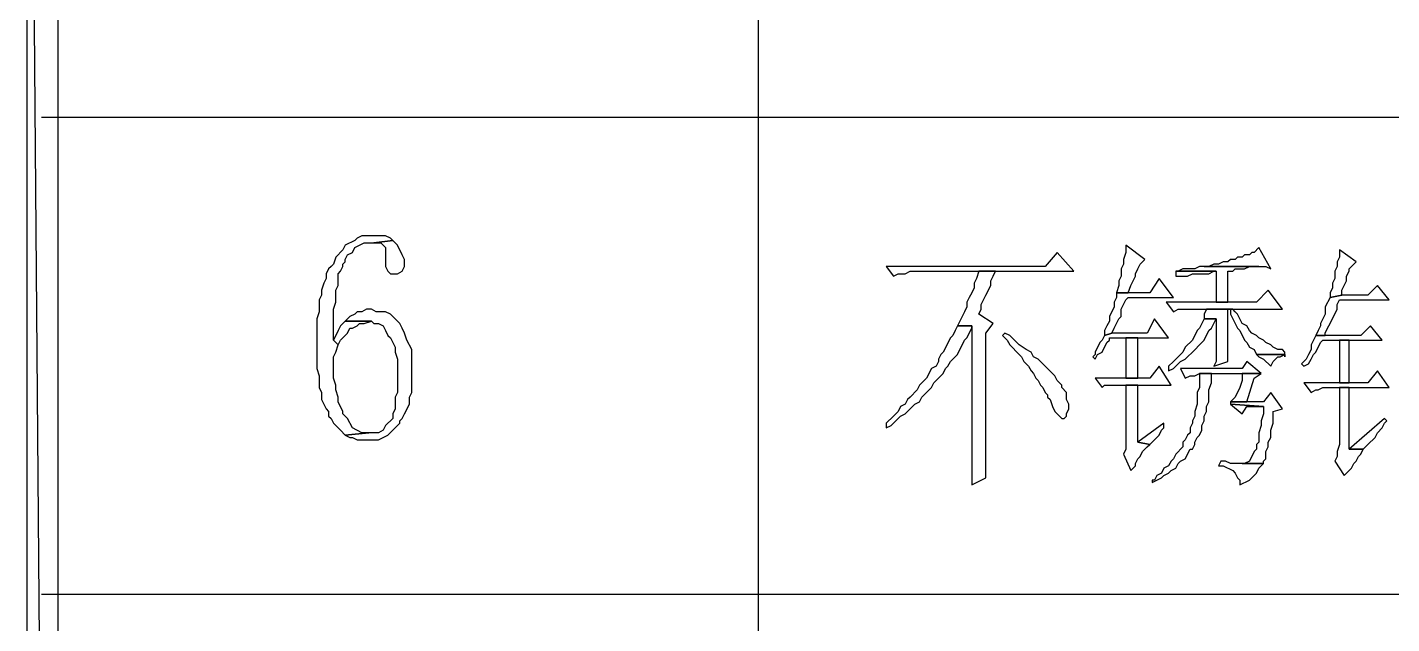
# Model space of a CAD drawing. Extents: x -15.4 to 0.8, y 0.3 to 11.8.
# Drawn here: x -3.2738 to -2.7946, y 2.1615 to 2.3709 of the extents above; entities that cross this region are included whole.
import ezdxf

# ---------------------------------------------------------------- set-up
doc = ezdxf.new("R2010")
doc.units = 0
doc.header["$MEASUREMENT"] = 0
doc.linetypes.add('AUSGEZOGEN', pattern=[0])
doc.layers.get('0').update_dxf_attribs({"linetype": 'AUSGEZOGEN'})

msp = doc.modelspace()

# ---------------------------------------------------------------- linework, layer by layer
for points in [[(-3.26295, 2.6744), (-3.27378, 2.6744), (-3.27378, 2.6744), (-3.26295, 1.3344), (-3.26295, 2.6744)], [(-3.27378, 2.6744), (-3.26295, 1.3344), (-3.26295, 1.3344), (-3.27378, 1.3344), (-3.27378, 2.6744)], [(-3.01711, 2.6744), (-3.01711, 1.33606)], [(-3.26878, 2.3394), (0.08122, 2.3394)], [(-3.15128, 2.29773), (-3.15628, 2.29773), (-3.15628, 2.29773), (-3.15795, 2.2969), (-3.15795, 2.2969), (-3.15878, 2.29606), (-3.15878, 2.29606), (-3.16211, 2.2944), (-3.16211, 2.2944), (-3.16295, 2.29273), (-3.16295, 2.29273), (-3.16545, 2.29023), (-3.16545, 2.29023), (-3.16628, 2.28773), (-3.16628, 2.28773), (-3.16711, 2.2869), (-3.16711, 2.2869), (-3.16795, 2.28606), (-3.16795, 2.28606), (-3.16878, 2.2844), (-3.16878, 2.2844), (-3.16878, 2.28273), (-3.16878, 2.28273), (-3.16961, 2.28106), (-3.16961, 2.28106), (-3.17045, 2.27856), (-3.17045, 2.27856), (-3.17045, 2.2769), (-3.17045, 2.2769), (-3.17128, 2.27523), (-3.17128, 2.27523), (-3.17128, 2.27106), (-3.17128, 2.27106), (-3.17211, 2.26856), (-3.17211, 2.26856), (-3.17211, 2.25106), (-3.17211, 2.25106), (-3.17128, 2.24856), (-3.17128, 2.24856), (-3.17128, 2.2444), (-3.17128, 2.2444), (-3.17045, 2.24273), (-3.17045, 2.24273), (-3.17045, 2.24023), (-3.17045, 2.24023), (-3.16878, 2.2369), (-3.16878, 2.2369), (-3.16795, 2.23606), (-3.16795, 2.23606), (-3.16795, 2.2344), (-3.16795, 2.2344), (-3.16711, 2.23356), (-3.16711, 2.23356), (-3.16628, 2.2319), (-3.16628, 2.2319), (-3.16378, 2.2294), (-3.16378, 2.2294), (-3.16211, 2.22773), (-3.16211, 2.22773), (-3.15378, 2.22856), (-3.15378, 2.22856), (-3.15628, 2.22856), (-3.15628, 2.22856), (-3.15961, 2.23023), (-3.15961, 2.23023), (-3.16128, 2.23356), (-3.16128, 2.23356), (-3.16295, 2.23523), (-3.16295, 2.23523), (-3.16295, 2.23606), (-3.16295, 2.23606), (-3.16461, 2.2394), (-3.16461, 2.2394), (-3.16461, 2.24106), (-3.16461, 2.24106), (-3.16545, 2.24356), (-3.16545, 2.24356), (-3.16545, 2.24523), (-3.16545, 2.24523), (-3.16628, 2.24773), (-3.16628, 2.24773), (-3.16628, 2.25523), (-3.16628, 2.25523), (-3.16545, 2.2569), (-3.16545, 2.2569), (-3.16461, 2.2594), (-3.16461, 2.2594), (-3.16628, 2.26106), (-3.16628, 2.26106), (-3.16628, 2.2719), (-3.16628, 2.2719), (-3.16545, 2.2744), (-3.16545, 2.2744), (-3.16545, 2.27856), (-3.16545, 2.27856), (-3.16461, 2.28023), (-3.16461, 2.28023), (-3.16461, 2.2844), (-3.16461, 2.2844), (-3.16378, 2.28523), (-3.16378, 2.28523), (-3.16295, 2.2869), (-3.16295, 2.2869), (-3.16295, 2.28773), (-3.16295, 2.28773), (-3.16211, 2.28856), (-3.16211, 2.28856), (-3.16211, 2.2894), (-3.16211, 2.2894), (-3.16128, 2.29106), (-3.16128, 2.29106), (-3.15961, 2.2919), (-3.15961, 2.2919), (-3.15878, 2.29356), (-3.15878, 2.29356), (-3.15545, 2.29523), (-3.15545, 2.29523), (-3.15211, 2.29523), (-3.15211, 2.29523), (-3.14545, 2.29606), (-3.14545, 2.29606), (-3.14628, 2.2969), (-3.14628, 2.2969), (-3.14795, 2.29773), (-3.14795, 2.29773), (-3.14961, 2.29773), (-3.15128, 2.29773)], [(-3.14545, 2.29606), (-3.15211, 2.29523), (-3.15211, 2.29523), (-3.14961, 2.29523), (-3.14961, 2.29523), (-3.14795, 2.29356), (-3.14795, 2.29356), (-3.14795, 2.2869), (-3.14795, 2.2869), (-3.14711, 2.28523), (-3.14711, 2.28523), (-3.14628, 2.2844), (-3.14628, 2.2844), (-3.14378, 2.2844), (-3.14378, 2.2844), (-3.14211, 2.28523), (-3.14211, 2.28523), (-3.14128, 2.2869), (-3.14128, 2.2869), (-3.14128, 2.2894), (-3.14128, 2.2894), (-3.14211, 2.29106), (-3.14211, 2.29106), (-3.14378, 2.2944), (-3.14545, 2.29606)], [(-2.91211, 2.2919), (-2.91628, 2.2869), (-2.91628, 2.2869), (-2.97211, 2.2869), (-2.97211, 2.2869), (-2.96961, 2.28356), (-2.96961, 2.28356), (-2.96795, 2.2844), (-2.96795, 2.2844), (-2.96545, 2.2844), (-2.96545, 2.2844), (-2.96378, 2.28523), (-2.96378, 2.28523), (-2.90628, 2.28523), (-2.91211, 2.2919)], [(-2.88795, 2.2944), (-2.88795, 2.2919), (-2.88795, 2.2919), (-2.88878, 2.2894), (-2.88878, 2.2894), (-2.88878, 2.28773), (-2.88878, 2.28773), (-2.88961, 2.28606), (-2.88961, 2.28606), (-2.88961, 2.28356), (-2.88961, 2.28356), (-2.89045, 2.2819), (-2.89045, 2.2819), (-2.89045, 2.28023), (-2.89045, 2.28023), (-2.89128, 2.27773), (-2.89128, 2.27773), (-2.88711, 2.27773), (-2.88711, 2.27773), (-2.88628, 2.28023), (-2.88628, 2.28023), (-2.88461, 2.28356), (-2.88461, 2.28356), (-2.88461, 2.2844), (-2.88461, 2.2844), (-2.88378, 2.28606), (-2.88378, 2.28606), (-2.88295, 2.28773), (-2.88295, 2.28773), (-2.88211, 2.28856), (-2.88211, 2.28856), (-2.88128, 2.2894), (-2.88795, 2.2944)], [(-2.84128, 2.29356), (-2.84295, 2.2919), (-2.84295, 2.2919), (-2.84378, 2.2919), (-2.84378, 2.2919), (-2.84461, 2.29106), (-2.84461, 2.29106), (-2.84628, 2.29106), (-2.84628, 2.29106), (-2.84711, 2.29023), (-2.84711, 2.29023), (-2.84878, 2.29023), (-2.84878, 2.29023), (-2.84961, 2.2894), (-2.84961, 2.2894), (-2.85128, 2.2894), (-2.85128, 2.2894), (-2.85211, 2.28856), (-2.85211, 2.28856), (-2.85378, 2.28856), (-2.85378, 2.28856), (-2.85545, 2.28773), (-2.85545, 2.28773), (-2.85711, 2.28773), (-2.85711, 2.28773), (-2.85878, 2.2869), (-2.85878, 2.2869), (-2.86045, 2.2869), (-2.86045, 2.2869), (-2.83878, 2.2869), (-2.83878, 2.2869), (-2.83711, 2.28606), (-2.84128, 2.29356)], [(-2.81295, 2.29273), (-2.81295, 2.29023), (-2.81295, 2.29023), (-2.81378, 2.28856), (-2.81378, 2.28856), (-2.81378, 2.2869), (-2.81378, 2.2869), (-2.81461, 2.28523), (-2.81461, 2.28523), (-2.81461, 2.28273), (-2.81461, 2.28273), (-2.81545, 2.28106), (-2.81545, 2.28106), (-2.81545, 2.2794), (-2.81545, 2.2794), (-2.81628, 2.27773), (-2.81628, 2.27773), (-2.81628, 2.27606), (-2.81628, 2.27606), (-2.81211, 2.2769), (-2.81211, 2.2769), (-2.81211, 2.27856), (-2.81211, 2.27856), (-2.81045, 2.2819), (-2.81045, 2.2819), (-2.81045, 2.28356), (-2.81045, 2.28356), (-2.80961, 2.28523), (-2.80961, 2.28523), (-2.80961, 2.28606), (-2.80961, 2.28606), (-2.80711, 2.28856), (-2.81295, 2.29273)], [(-2.86045, 2.2869), (-2.86211, 2.2869), (-2.86211, 2.2869), (-2.86378, 2.28606), (-2.86378, 2.28606), (-2.86795, 2.28606), (-2.86795, 2.28606), (-2.86961, 2.28523), (-2.86961, 2.28523), (-2.87045, 2.28523), (-2.87045, 2.28523), (-2.85628, 2.28523), (-2.85628, 2.28523), (-2.85628, 2.2744), (-2.85628, 2.2744), (-2.85211, 2.2744), (-2.85211, 2.2744), (-2.85211, 2.28523), (-2.85211, 2.28523), (-2.85045, 2.28523), (-2.85045, 2.28523), (-2.84961, 2.28606), (-2.84961, 2.28606), (-2.84628, 2.28606), (-2.84628, 2.28606), (-2.84461, 2.2869), (-2.84461, 2.2869), (-2.84128, 2.2869), (-2.86045, 2.2869)], [(-2.93378, 2.28523), (-2.93961, 2.28523), (-2.93961, 2.28523), (-2.94045, 2.28273), (-2.94045, 2.28273), (-2.94128, 2.28106), (-2.94128, 2.28106), (-2.94128, 2.2794), (-2.94128, 2.2794), (-2.94211, 2.27773), (-2.94211, 2.27773), (-2.94295, 2.27606), (-2.94295, 2.27606), (-2.94378, 2.2744), (-2.94378, 2.2744), (-2.94378, 2.27273), (-2.94378, 2.27273), (-2.94461, 2.27106), (-2.94461, 2.27106), (-2.94711, 2.26606), (-2.94711, 2.26606), (-2.94211, 2.26606), (-2.94211, 2.26606), (-2.94211, 2.21023), (-2.94211, 2.21023), (-2.93711, 2.21273), (-2.93711, 2.21273), (-2.93711, 2.26356), (-2.93711, 2.26356), (-2.93461, 2.2669), (-2.93461, 2.2669), (-2.93961, 2.27023), (-2.93961, 2.27023), (-2.93878, 2.2719), (-2.93878, 2.2719), (-2.93878, 2.27356), (-2.93878, 2.27356), (-2.93795, 2.27523), (-2.93795, 2.27523), (-2.93711, 2.2769), (-2.93711, 2.2769), (-2.93545, 2.28023), (-2.93545, 2.28023), (-2.93545, 2.2819), (-2.93545, 2.2819), (-2.93461, 2.28356), (-2.93378, 2.28523)], [(-2.87628, 2.28273), (-2.87961, 2.27773), (-2.87961, 2.27773), (-2.89128, 2.27773), (-2.89128, 2.27773), (-2.89128, 2.27606), (-2.89128, 2.27606), (-2.89211, 2.2744), (-2.89211, 2.2744), (-2.89211, 2.27273), (-2.89211, 2.27273), (-2.89378, 2.2694), (-2.89378, 2.2694), (-2.89378, 2.26773), (-2.89378, 2.26773), (-2.89461, 2.26606), (-2.89461, 2.26606), (-2.89545, 2.2644), (-2.89545, 2.2644), (-2.89545, 2.26273), (-2.89545, 2.26273), (-2.89295, 2.26356), (-2.89295, 2.26356), (-2.89211, 2.26523), (-2.89211, 2.26523), (-2.89128, 2.2669), (-2.89128, 2.2669), (-2.89045, 2.26856), (-2.89045, 2.26856), (-2.88961, 2.2694), (-2.88961, 2.2694), (-2.88961, 2.2719), (-2.88961, 2.2719), (-2.88795, 2.27523), (-2.88795, 2.27523), (-2.88711, 2.27606), (-2.88711, 2.27606), (-2.87128, 2.27606), (-2.87628, 2.28273)], [(-2.87045, 2.28523), (-2.87045, 2.28356), (-2.87045, 2.28356), (-2.86628, 2.28356), (-2.86628, 2.28356), (-2.86461, 2.2844), (-2.86461, 2.2844), (-2.85878, 2.2844), (-2.85878, 2.2844), (-2.85711, 2.28523), (-2.85711, 2.28523), (-2.85628, 2.28523), (-2.87045, 2.28523)], [(-2.83795, 2.27856), (-2.84211, 2.2744), (-2.84211, 2.2744), (-2.87378, 2.2744), (-2.87378, 2.2744), (-2.87128, 2.27106), (-2.87128, 2.27106), (-2.86961, 2.2719), (-2.86961, 2.2719), (-2.83295, 2.2719), (-2.83795, 2.27856)], [(-2.79961, 2.28023), (-2.80295, 2.2769), (-2.80295, 2.2769), (-2.81211, 2.2769), (-2.81211, 2.2769), (-2.81628, 2.27606), (-2.81628, 2.27606), (-2.81795, 2.27273), (-2.81795, 2.27273), (-2.81795, 2.27023), (-2.81795, 2.27023), (-2.81878, 2.26856), (-2.81878, 2.26856), (-2.81961, 2.2669), (-2.81961, 2.2669), (-2.81961, 2.26606), (-2.81961, 2.26606), (-2.82045, 2.2644), (-2.82045, 2.2644), (-2.82128, 2.26273), (-2.82128, 2.26273), (-2.81795, 2.26273), (-2.81795, 2.26273), (-2.81795, 2.26356), (-2.81795, 2.26356), (-2.81711, 2.26523), (-2.81711, 2.26523), (-2.81628, 2.2669), (-2.81628, 2.2669), (-2.81378, 2.2719), (-2.81378, 2.2719), (-2.81378, 2.27356), (-2.81378, 2.27356), (-2.81295, 2.27523), (-2.81295, 2.27523), (-2.79545, 2.27523), (-2.79961, 2.28023)], [(-3.15295, 2.2719), (-3.15461, 2.2719), (-3.15461, 2.2719), (-3.15628, 2.27106), (-3.15628, 2.27106), (-3.15795, 2.27106), (-3.15795, 2.27106), (-3.15878, 2.27023), (-3.15878, 2.27023), (-3.16045, 2.2694), (-3.16045, 2.2694), (-3.16211, 2.26773), (-3.16211, 2.26773), (-3.15295, 2.26773), (-3.15295, 2.26773), (-3.15211, 2.2669), (-3.15211, 2.2669), (-3.15045, 2.2669), (-3.15045, 2.2669), (-3.14878, 2.26606), (-3.14878, 2.26606), (-3.14795, 2.2644), (-3.14795, 2.2644), (-3.14711, 2.26273), (-3.14711, 2.26273), (-3.14628, 2.2619), (-3.14628, 2.2619), (-3.14461, 2.25856), (-3.14461, 2.25856), (-3.14461, 2.2569), (-3.14461, 2.2569), (-3.14378, 2.2544), (-3.14378, 2.2544), (-3.14378, 2.24273), (-3.14378, 2.24273), (-3.14461, 2.24106), (-3.14461, 2.24106), (-3.14461, 2.2369), (-3.14461, 2.2369), (-3.14545, 2.23523), (-3.14545, 2.23523), (-3.14545, 2.23356), (-3.14545, 2.23356), (-3.14795, 2.23106), (-3.14795, 2.23106), (-3.14878, 2.2294), (-3.14878, 2.2294), (-3.15045, 2.22856), (-3.15045, 2.22856), (-3.15378, 2.22856), (-3.15378, 2.22856), (-3.16211, 2.22773), (-3.16211, 2.22773), (-3.16045, 2.2269), (-3.16045, 2.2269), (-3.15961, 2.2269), (-3.15961, 2.2269), (-3.15795, 2.22606), (-3.15795, 2.22606), (-3.15045, 2.22606), (-3.15045, 2.22606), (-3.14711, 2.22773), (-3.14711, 2.22773), (-3.14295, 2.2319), (-3.14295, 2.2319), (-3.14295, 2.23273), (-3.14295, 2.23273), (-3.14211, 2.23356), (-3.14211, 2.23356), (-3.14128, 2.23523), (-3.14128, 2.23523), (-3.13961, 2.23856), (-3.13961, 2.23856), (-3.13961, 2.24106), (-3.13961, 2.24106), (-3.13878, 2.24273), (-3.13878, 2.24273), (-3.13878, 2.25773), (-3.13878, 2.25773), (-3.14045, 2.26106), (-3.14045, 2.26106), (-3.14128, 2.26356), (-3.14128, 2.26356), (-3.14211, 2.26523), (-3.14211, 2.26523), (-3.14295, 2.2669), (-3.14295, 2.2669), (-3.14628, 2.27023), (-3.14628, 2.27023), (-3.14795, 2.27106), (-3.14795, 2.27106), (-3.15128, 2.27106), (-3.15295, 2.2719)], [(-2.85961, 2.2719), (-2.86045, 2.27023), (-2.86045, 2.27023), (-2.86045, 2.26856), (-2.86045, 2.26856), (-2.85628, 2.26856), (-2.85628, 2.26856), (-2.85628, 2.25356), (-2.85628, 2.25356), (-2.85711, 2.2519), (-2.85711, 2.2519), (-2.85211, 2.25356), (-2.85211, 2.25356), (-2.85211, 2.2719), (-2.85211, 2.2719), (-2.85128, 2.2719), (-2.85961, 2.2719)], [(-2.85045, 2.2719), (-2.85961, 2.2719), (-2.85961, 2.2719), (-2.85128, 2.2719), (-2.85128, 2.2719), (-2.85128, 2.27023), (-2.85128, 2.27023), (-2.85045, 2.26856), (-2.85045, 2.26856), (-2.84961, 2.2669), (-2.84961, 2.2669), (-2.84878, 2.26523), (-2.84878, 2.26523), (-2.84795, 2.2644), (-2.84795, 2.2644), (-2.84628, 2.26106), (-2.84628, 2.26106), (-2.84545, 2.26023), (-2.84545, 2.26023), (-2.84461, 2.25856), (-2.84461, 2.25856), (-2.84295, 2.25773), (-2.84295, 2.25773), (-2.84211, 2.25606), (-2.84211, 2.25606), (-2.83211, 2.25606), (-2.83211, 2.25606), (-2.83211, 2.25523), (-2.83211, 2.25523), (-2.83211, 2.2569), (-2.83211, 2.2569), (-2.83295, 2.25773), (-2.83295, 2.25773), (-2.83461, 2.25773), (-2.83461, 2.25773), (-2.83628, 2.25856), (-2.83628, 2.25856), (-2.83711, 2.2594), (-2.83711, 2.2594), (-2.83878, 2.26023), (-2.83878, 2.26023), (-2.83961, 2.26106), (-2.83961, 2.26106), (-2.84128, 2.2619), (-2.84128, 2.2619), (-2.84211, 2.26273), (-2.84211, 2.26273), (-2.84378, 2.26356), (-2.84378, 2.26356), (-2.84461, 2.2644), (-2.84461, 2.2644), (-2.84545, 2.26606), (-2.84545, 2.26606), (-2.84711, 2.2669), (-2.84711, 2.2669), (-2.84878, 2.27023), (-2.84878, 2.27023), (-2.84961, 2.27106), (-2.85045, 2.2719)], [(-3.16211, 2.26773), (-3.16378, 2.26606), (-3.16378, 2.26606), (-3.16461, 2.2644), (-3.16461, 2.2644), (-3.16628, 2.26106), (-3.16628, 2.26106), (-3.16461, 2.2594), (-3.16461, 2.2594), (-3.16378, 2.26106), (-3.16378, 2.26106), (-3.16211, 2.26273), (-3.16211, 2.26273), (-3.16128, 2.26356), (-3.16128, 2.26356), (-3.16045, 2.26523), (-3.16045, 2.26523), (-3.15961, 2.26523), (-3.15961, 2.26523), (-3.15795, 2.26606), (-3.15795, 2.26606), (-3.15711, 2.2669), (-3.15711, 2.2669), (-3.15545, 2.2669), (-3.15545, 2.2669), (-3.15295, 2.26773), (-3.16211, 2.26773)], [(-2.87795, 2.26856), (-2.88045, 2.26356), (-2.88045, 2.26356), (-2.89295, 2.26356), (-2.89295, 2.26356), (-2.89545, 2.26273), (-2.89545, 2.26273), (-2.89628, 2.26106), (-2.89628, 2.26106), (-2.89711, 2.26023), (-2.89711, 2.26023), (-2.89878, 2.2569), (-2.89878, 2.2569), (-2.89878, 2.25606), (-2.89878, 2.25606), (-2.89961, 2.25523), (-2.89961, 2.25523), (-2.89878, 2.2544), (-2.89878, 2.2544), (-2.89795, 2.25606), (-2.89795, 2.25606), (-2.89628, 2.2569), (-2.89628, 2.2569), (-2.89461, 2.26023), (-2.89461, 2.26023), (-2.89378, 2.26106), (-2.89378, 2.26106), (-2.89378, 2.2619), (-2.89378, 2.2619), (-2.87295, 2.2619), (-2.87795, 2.26856)], [(-2.86045, 2.26856), (-2.86128, 2.2669), (-2.86128, 2.2669), (-2.86211, 2.26523), (-2.86211, 2.26523), (-2.86295, 2.2644), (-2.86295, 2.2644), (-2.86461, 2.26106), (-2.86461, 2.26106), (-2.86711, 2.25856), (-2.86711, 2.25856), (-2.86795, 2.2569), (-2.86795, 2.2569), (-2.86878, 2.25606), (-2.86878, 2.25606), (-2.87045, 2.2544), (-2.87045, 2.2544), (-2.87128, 2.25356), (-2.87128, 2.25356), (-2.87295, 2.2519), (-2.87295, 2.2519), (-2.87295, 2.25023), (-2.87295, 2.25023), (-2.87128, 2.25106), (-2.87128, 2.25106), (-2.86961, 2.25273), (-2.86961, 2.25273), (-2.86878, 2.25356), (-2.86878, 2.25356), (-2.86711, 2.2544), (-2.86711, 2.2544), (-2.86628, 2.25523), (-2.86628, 2.25523), (-2.86461, 2.2569), (-2.86461, 2.2569), (-2.86128, 2.26023), (-2.86128, 2.26023), (-2.86045, 2.26106), (-2.86045, 2.26106), (-2.85878, 2.2644), (-2.85878, 2.2644), (-2.85795, 2.26523), (-2.85795, 2.26523), (-2.85711, 2.2669), (-2.85711, 2.2669), (-2.85628, 2.26856), (-2.86045, 2.26856)], [(-2.94711, 2.26606), (-2.94795, 2.2644), (-2.94795, 2.2644), (-2.94878, 2.26273), (-2.94878, 2.26273), (-2.94961, 2.2619), (-2.94961, 2.2619), (-2.95211, 2.2569), (-2.95211, 2.2569), (-2.95295, 2.25606), (-2.95295, 2.25606), (-2.95378, 2.2544), (-2.95378, 2.2544), (-2.95378, 2.25356), (-2.95378, 2.25356), (-2.95461, 2.2519), (-2.95461, 2.2519), (-2.95628, 2.25106), (-2.95628, 2.25106), (-2.95795, 2.24773), (-2.95795, 2.24773), (-2.96045, 2.24523), (-2.96045, 2.24523), (-2.96128, 2.24356), (-2.96128, 2.24356), (-2.96378, 2.24106), (-2.96378, 2.24106), (-2.96461, 2.24023), (-2.96461, 2.24023), (-2.96545, 2.23856), (-2.96545, 2.23856), (-2.96711, 2.23773), (-2.96711, 2.23773), (-2.96795, 2.23606), (-2.96795, 2.23606), (-2.96878, 2.23523), (-2.96878, 2.23523), (-2.96961, 2.2344), (-2.96961, 2.2344), (-2.97211, 2.2319), (-2.97211, 2.2319), (-2.97211, 2.23023), (-2.97211, 2.23023), (-2.97045, 2.23106), (-2.97045, 2.23106), (-2.96711, 2.2344), (-2.96711, 2.2344), (-2.96545, 2.23523), (-2.96545, 2.23523), (-2.96461, 2.23606), (-2.96461, 2.23606), (-2.96295, 2.23773), (-2.96295, 2.23773), (-2.96211, 2.23856), (-2.96211, 2.23856), (-2.96045, 2.2394), (-2.96045, 2.2394), (-2.95961, 2.24106), (-2.95961, 2.24106), (-2.95628, 2.2444), (-2.95628, 2.2444), (-2.95545, 2.24606), (-2.95545, 2.24606), (-2.95461, 2.2469), (-2.95461, 2.2469), (-2.95295, 2.24856), (-2.95295, 2.24856), (-2.95211, 2.2494), (-2.95211, 2.2494), (-2.95128, 2.25106), (-2.95128, 2.25106), (-2.95045, 2.2519), (-2.95045, 2.2519), (-2.94961, 2.25356), (-2.94961, 2.25356), (-2.94795, 2.25523), (-2.94795, 2.25523), (-2.94711, 2.25606), (-2.94711, 2.25606), (-2.94461, 2.26106), (-2.94461, 2.26106), (-2.94378, 2.2619), (-2.94378, 2.2619), (-2.94211, 2.26523), (-2.94211, 2.26523), (-2.94211, 2.26606), (-2.94711, 2.26606)], [(-2.93045, 2.26356), (-2.93128, 2.26273), (-2.93128, 2.26273), (-2.92961, 2.26106), (-2.92961, 2.26106), (-2.92878, 2.2594), (-2.92878, 2.2594), (-2.92545, 2.25606), (-2.92545, 2.25606), (-2.92461, 2.25523), (-2.92461, 2.25523), (-2.92378, 2.25356), (-2.92378, 2.25356), (-2.92211, 2.2519), (-2.92211, 2.2519), (-2.92128, 2.25023), (-2.92128, 2.25023), (-2.92045, 2.2494), (-2.92045, 2.2494), (-2.91961, 2.24773), (-2.91961, 2.24773), (-2.91878, 2.2469), (-2.91878, 2.2469), (-2.91795, 2.24523), (-2.91795, 2.24523), (-2.91711, 2.2444), (-2.91711, 2.2444), (-2.91628, 2.24273), (-2.91628, 2.24273), (-2.91545, 2.2419), (-2.91545, 2.2419), (-2.91545, 2.24106), (-2.91545, 2.24106), (-2.91461, 2.24023), (-2.91461, 2.24023), (-2.91378, 2.23773), (-2.91378, 2.23773), (-2.91295, 2.23606), (-2.91295, 2.23606), (-2.91211, 2.23523), (-2.91211, 2.23523), (-2.91128, 2.2344), (-2.91128, 2.2344), (-2.91045, 2.23356), (-2.91045, 2.23356), (-2.90961, 2.23356), (-2.90961, 2.23356), (-2.90878, 2.2344), (-2.90878, 2.2344), (-2.90878, 2.23523), (-2.90878, 2.23523), (-2.90795, 2.2369), (-2.90795, 2.2369), (-2.90795, 2.23856), (-2.90795, 2.23856), (-2.90878, 2.24023), (-2.90878, 2.24023), (-2.90878, 2.24273), (-2.90878, 2.24273), (-2.91045, 2.2444), (-2.91045, 2.2444), (-2.91045, 2.24523), (-2.91045, 2.24523), (-2.91211, 2.2469), (-2.91211, 2.2469), (-2.91295, 2.24856), (-2.91295, 2.24856), (-2.91878, 2.2544), (-2.91878, 2.2544), (-2.92045, 2.25523), (-2.92045, 2.25523), (-2.92128, 2.2569), (-2.92128, 2.2569), (-2.92295, 2.25773), (-2.92295, 2.25773), (-2.92545, 2.2594), (-2.92545, 2.2594), (-2.92878, 2.26273), (-2.93045, 2.26356)], [(-2.88378, 2.24773), (-2.88378, 2.2619), (-2.88378, 2.2619), (-2.88795, 2.2619), (-2.88795, 2.2619), (-2.88795, 2.24773), (-2.88795, 2.24773), (-2.88378, 2.24773), (-2.88378, 2.24773)], [(-2.80211, 2.26606), (-2.80545, 2.26273), (-2.80545, 2.26273), (-2.82128, 2.26273), (-2.82128, 2.26273), (-2.82295, 2.2594), (-2.82295, 2.2594), (-2.82295, 2.25773), (-2.82295, 2.25773), (-2.82378, 2.25606), (-2.82378, 2.25606), (-2.82461, 2.2544), (-2.82461, 2.2544), (-2.82628, 2.25273), (-2.82628, 2.25273), (-2.82545, 2.2519), (-2.82545, 2.2519), (-2.82378, 2.25273), (-2.82378, 2.25273), (-2.82295, 2.2544), (-2.82295, 2.2544), (-2.82211, 2.25606), (-2.82211, 2.25606), (-2.82128, 2.2569), (-2.82128, 2.2569), (-2.81961, 2.26023), (-2.81961, 2.26023), (-2.81878, 2.26106), (-2.81878, 2.26106), (-2.79795, 2.26106), (-2.80211, 2.26606)], [(-2.80961, 2.24606), (-2.80961, 2.26106), (-2.80961, 2.26106), (-2.81295, 2.26106), (-2.81295, 2.26106), (-2.81295, 2.24606), (-2.81295, 2.24606), (-2.80961, 2.24606), (-2.80961, 2.24606)], [(-2.84545, 2.25356), (-2.84711, 2.25106), (-2.84711, 2.25106), (-2.86878, 2.25106), (-2.86878, 2.25106), (-2.86711, 2.24773), (-2.86711, 2.24773), (-2.86545, 2.24856), (-2.86545, 2.24856), (-2.86378, 2.24856), (-2.86378, 2.24856), (-2.86211, 2.2494), (-2.86211, 2.2494), (-2.84045, 2.2494), (-2.84545, 2.25356)], [(-2.84211, 2.25606), (-2.84128, 2.25523), (-2.84128, 2.25523), (-2.83961, 2.2544), (-2.83961, 2.2544), (-2.83711, 2.2519), (-2.83711, 2.2519), (-2.83628, 2.25356), (-2.83628, 2.25356), (-2.83461, 2.25523), (-2.83461, 2.25523), (-2.83378, 2.25523), (-2.83378, 2.25523), (-2.83211, 2.25606), (-2.84211, 2.25606)], [(-2.87628, 2.2519), (-2.87961, 2.24773), (-2.87961, 2.24773), (-2.89878, 2.24773), (-2.89878, 2.24773), (-2.89628, 2.2444), (-2.89628, 2.2444), (-2.89545, 2.24523), (-2.89545, 2.24523), (-2.87211, 2.24523), (-2.87628, 2.2519)], [(-2.85795, 2.2494), (-2.86211, 2.2494), (-2.86211, 2.2494), (-2.86211, 2.2444), (-2.86211, 2.2444), (-2.86295, 2.24273), (-2.86295, 2.24273), (-2.86295, 2.23856), (-2.86295, 2.23856), (-2.86378, 2.23606), (-2.86378, 2.23606), (-2.86378, 2.2344), (-2.86378, 2.2344), (-2.86461, 2.23273), (-2.86461, 2.23273), (-2.86461, 2.2319), (-2.86461, 2.2319), (-2.86545, 2.23023), (-2.86545, 2.23023), (-2.86545, 2.22856), (-2.86545, 2.22856), (-2.86628, 2.22773), (-2.86628, 2.22773), (-2.86711, 2.22606), (-2.86711, 2.22606), (-2.86795, 2.22523), (-2.86795, 2.22523), (-2.86795, 2.22356), (-2.86795, 2.22356), (-2.87045, 2.22106), (-2.87045, 2.22106), (-2.87128, 2.2194), (-2.87128, 2.2194), (-2.87211, 2.21856), (-2.87211, 2.21856), (-2.87295, 2.2169), (-2.87295, 2.2169), (-2.87461, 2.21606), (-2.87461, 2.21606), (-2.87545, 2.2144), (-2.87545, 2.2144), (-2.87711, 2.21356), (-2.87711, 2.21356), (-2.87795, 2.2119), (-2.87795, 2.2119), (-2.87878, 2.2119), (-2.87878, 2.2119), (-2.87878, 2.21106), (-2.87878, 2.21106), (-2.87545, 2.21273), (-2.87545, 2.21273), (-2.87461, 2.21356), (-2.87461, 2.21356), (-2.87295, 2.2144), (-2.87295, 2.2144), (-2.87211, 2.21523), (-2.87211, 2.21523), (-2.87045, 2.21606), (-2.87045, 2.21606), (-2.86961, 2.21773), (-2.86961, 2.21773), (-2.86878, 2.21856), (-2.86878, 2.21856), (-2.86711, 2.2194), (-2.86711, 2.2194), (-2.86545, 2.22273), (-2.86545, 2.22273), (-2.86461, 2.22273), (-2.86461, 2.22273), (-2.86378, 2.2244), (-2.86378, 2.2244), (-2.86378, 2.22523), (-2.86378, 2.22523), (-2.86295, 2.2269), (-2.86295, 2.2269), (-2.86211, 2.22773), (-2.86211, 2.22773), (-2.86128, 2.2294), (-2.86128, 2.2294), (-2.86128, 2.23106), (-2.86128, 2.23106), (-2.86045, 2.23273), (-2.86045, 2.23273), (-2.86045, 2.2344), (-2.86045, 2.2344), (-2.85961, 2.23606), (-2.85961, 2.23606), (-2.85961, 2.23773), (-2.85961, 2.23773), (-2.85878, 2.2394), (-2.85878, 2.2394), (-2.85878, 2.24356), (-2.85878, 2.24356), (-2.85795, 2.24606), (-2.85795, 2.24606), (-2.85795, 2.24856), (-2.85795, 2.2494)], [(-2.84045, 2.2494), (-2.84711, 2.2494), (-2.84711, 2.2494), (-2.84711, 2.2469), (-2.84711, 2.2469), (-2.84795, 2.2444), (-2.84795, 2.2444), (-2.84961, 2.24106), (-2.84961, 2.24106), (-2.85045, 2.24023), (-2.85045, 2.24023), (-2.85128, 2.2394), (-2.85128, 2.2394), (-2.84545, 2.2394), (-2.84545, 2.2394), (-2.84295, 2.24773), (-2.84045, 2.2494)], [(-2.79961, 2.25023), (-2.80295, 2.24606), (-2.80295, 2.24606), (-2.82545, 2.24606), (-2.82545, 2.24606), (-2.82295, 2.24273), (-2.82295, 2.24273), (-2.82128, 2.24356), (-2.82128, 2.24356), (-2.82045, 2.24356), (-2.82045, 2.24356), (-2.81878, 2.2444), (-2.81878, 2.2444), (-2.79545, 2.2444), (-2.79961, 2.25023)], [(-2.88378, 2.24523), (-2.88795, 2.24523), (-2.88795, 2.24523), (-2.88795, 2.22273), (-2.88795, 2.22273), (-2.88878, 2.22106), (-2.88878, 2.22106), (-2.88628, 2.21523), (-2.88628, 2.21523), (-2.88461, 2.2169), (-2.88461, 2.2169), (-2.88461, 2.21773), (-2.88461, 2.21773), (-2.88378, 2.2194), (-2.88378, 2.2194), (-2.88295, 2.22023), (-2.88295, 2.22023), (-2.88211, 2.2219), (-2.88211, 2.2219), (-2.88045, 2.22356), (-2.88045, 2.22356), (-2.87961, 2.2244), (-2.87961, 2.2244), (-2.88378, 2.22523), (-2.88378, 2.24523)], [(-2.83711, 2.24273), (-2.83961, 2.2394), (-2.83961, 2.2394), (-2.85128, 2.2394), (-2.85128, 2.2394), (-2.85128, 2.23856), (-2.85128, 2.23856), (-2.83961, 2.23773), (-2.83961, 2.23773), (-2.83961, 2.23523), (-2.83961, 2.23523), (-2.84045, 2.23273), (-2.84045, 2.23273), (-2.84045, 2.23106), (-2.84045, 2.23106), (-2.84128, 2.22856), (-2.84128, 2.22856), (-2.84128, 2.22523), (-2.84128, 2.22523), (-2.84211, 2.2244), (-2.84211, 2.2244), (-2.84211, 2.22273), (-2.84211, 2.22273), (-2.84295, 2.2219), (-2.84295, 2.2219), (-2.84461, 2.21856), (-2.84461, 2.21856), (-2.84628, 2.21773), (-2.84628, 2.21773), (-2.84711, 2.21773), (-2.84711, 2.21773), (-2.83961, 2.21773), (-2.83961, 2.21773), (-2.83961, 2.21856), (-2.83961, 2.21856), (-2.83878, 2.2194), (-2.83878, 2.2194), (-2.83878, 2.2219), (-2.83878, 2.2219), (-2.83795, 2.22356), (-2.83795, 2.22356), (-2.83795, 2.22523), (-2.83795, 2.22523), (-2.83711, 2.2269), (-2.83711, 2.2269), (-2.83711, 2.2294), (-2.83711, 2.2294), (-2.83628, 2.2319), (-2.83628, 2.2319), (-2.83628, 2.23606), (-2.83628, 2.23606), (-2.83295, 2.2369), (-2.83711, 2.24273)], [(-2.80961, 2.2444), (-2.81295, 2.2444), (-2.81295, 2.2444), (-2.81295, 2.2244), (-2.81295, 2.2244), (-2.81378, 2.2219), (-2.81378, 2.2219), (-2.81378, 2.22023), (-2.81378, 2.22023), (-2.81461, 2.21856), (-2.81461, 2.21856), (-2.81128, 2.21356), (-2.81128, 2.21356), (-2.81045, 2.2144), (-2.81045, 2.2144), (-2.80878, 2.21606), (-2.80878, 2.21606), (-2.80795, 2.21773), (-2.80795, 2.21773), (-2.80711, 2.21856), (-2.80711, 2.21856), (-2.80628, 2.22023), (-2.80628, 2.22023), (-2.80545, 2.22106), (-2.80545, 2.22106), (-2.80461, 2.22273), (-2.80461, 2.22273), (-2.80961, 2.22273), (-2.80961, 2.2444)], [(-2.85128, 2.23856), (-2.84711, 2.23523), (-2.84711, 2.23523), (-2.84545, 2.23773), (-2.84545, 2.23773), (-2.83961, 2.23773), (-2.85128, 2.23856)], [(-2.79711, 2.23356), (-2.80961, 2.22273), (-2.80961, 2.22273), (-2.80461, 2.22273), (-2.80461, 2.22273), (-2.80295, 2.2244), (-2.80295, 2.2244), (-2.80045, 2.2269), (-2.80045, 2.2269), (-2.79961, 2.22856), (-2.79961, 2.22856), (-2.79795, 2.23023), (-2.79795, 2.23023), (-2.79711, 2.2319), (-2.79711, 2.2319), (-2.79628, 2.23273), (-2.79711, 2.23356)], [(-2.87461, 2.2319), (-2.88378, 2.22523), (-2.88378, 2.22523), (-2.87961, 2.2244), (-2.87961, 2.2244), (-2.87628, 2.22773), (-2.87628, 2.22773), (-2.87545, 2.2294), (-2.87545, 2.2294), (-2.87461, 2.23023), (-2.87461, 2.2319)], [(-2.85461, 2.21856), (-2.85545, 2.2169), (-2.85545, 2.2169), (-2.85378, 2.2169), (-2.85378, 2.2169), (-2.85045, 2.21523), (-2.85045, 2.21523), (-2.84961, 2.2144), (-2.84961, 2.2144), (-2.84878, 2.21273), (-2.84878, 2.21273), (-2.84795, 2.2119), (-2.84795, 2.2119), (-2.84795, 2.21023), (-2.84795, 2.21023), (-2.84461, 2.2119), (-2.84461, 2.2119), (-2.84295, 2.21356), (-2.84295, 2.21356), (-2.84211, 2.2144), (-2.84211, 2.2144), (-2.84128, 2.21606), (-2.84128, 2.21606), (-2.83961, 2.21773), (-2.83961, 2.21773), (-2.85128, 2.21773), (-2.85128, 2.21773), (-2.85295, 2.21856), (-2.85461, 2.21856)], [(-3.26878, 2.1719), (0.08122, 2.1719)]]:
    msp.add_lwpolyline(points)

doc.saveas('drawing.dxf')
